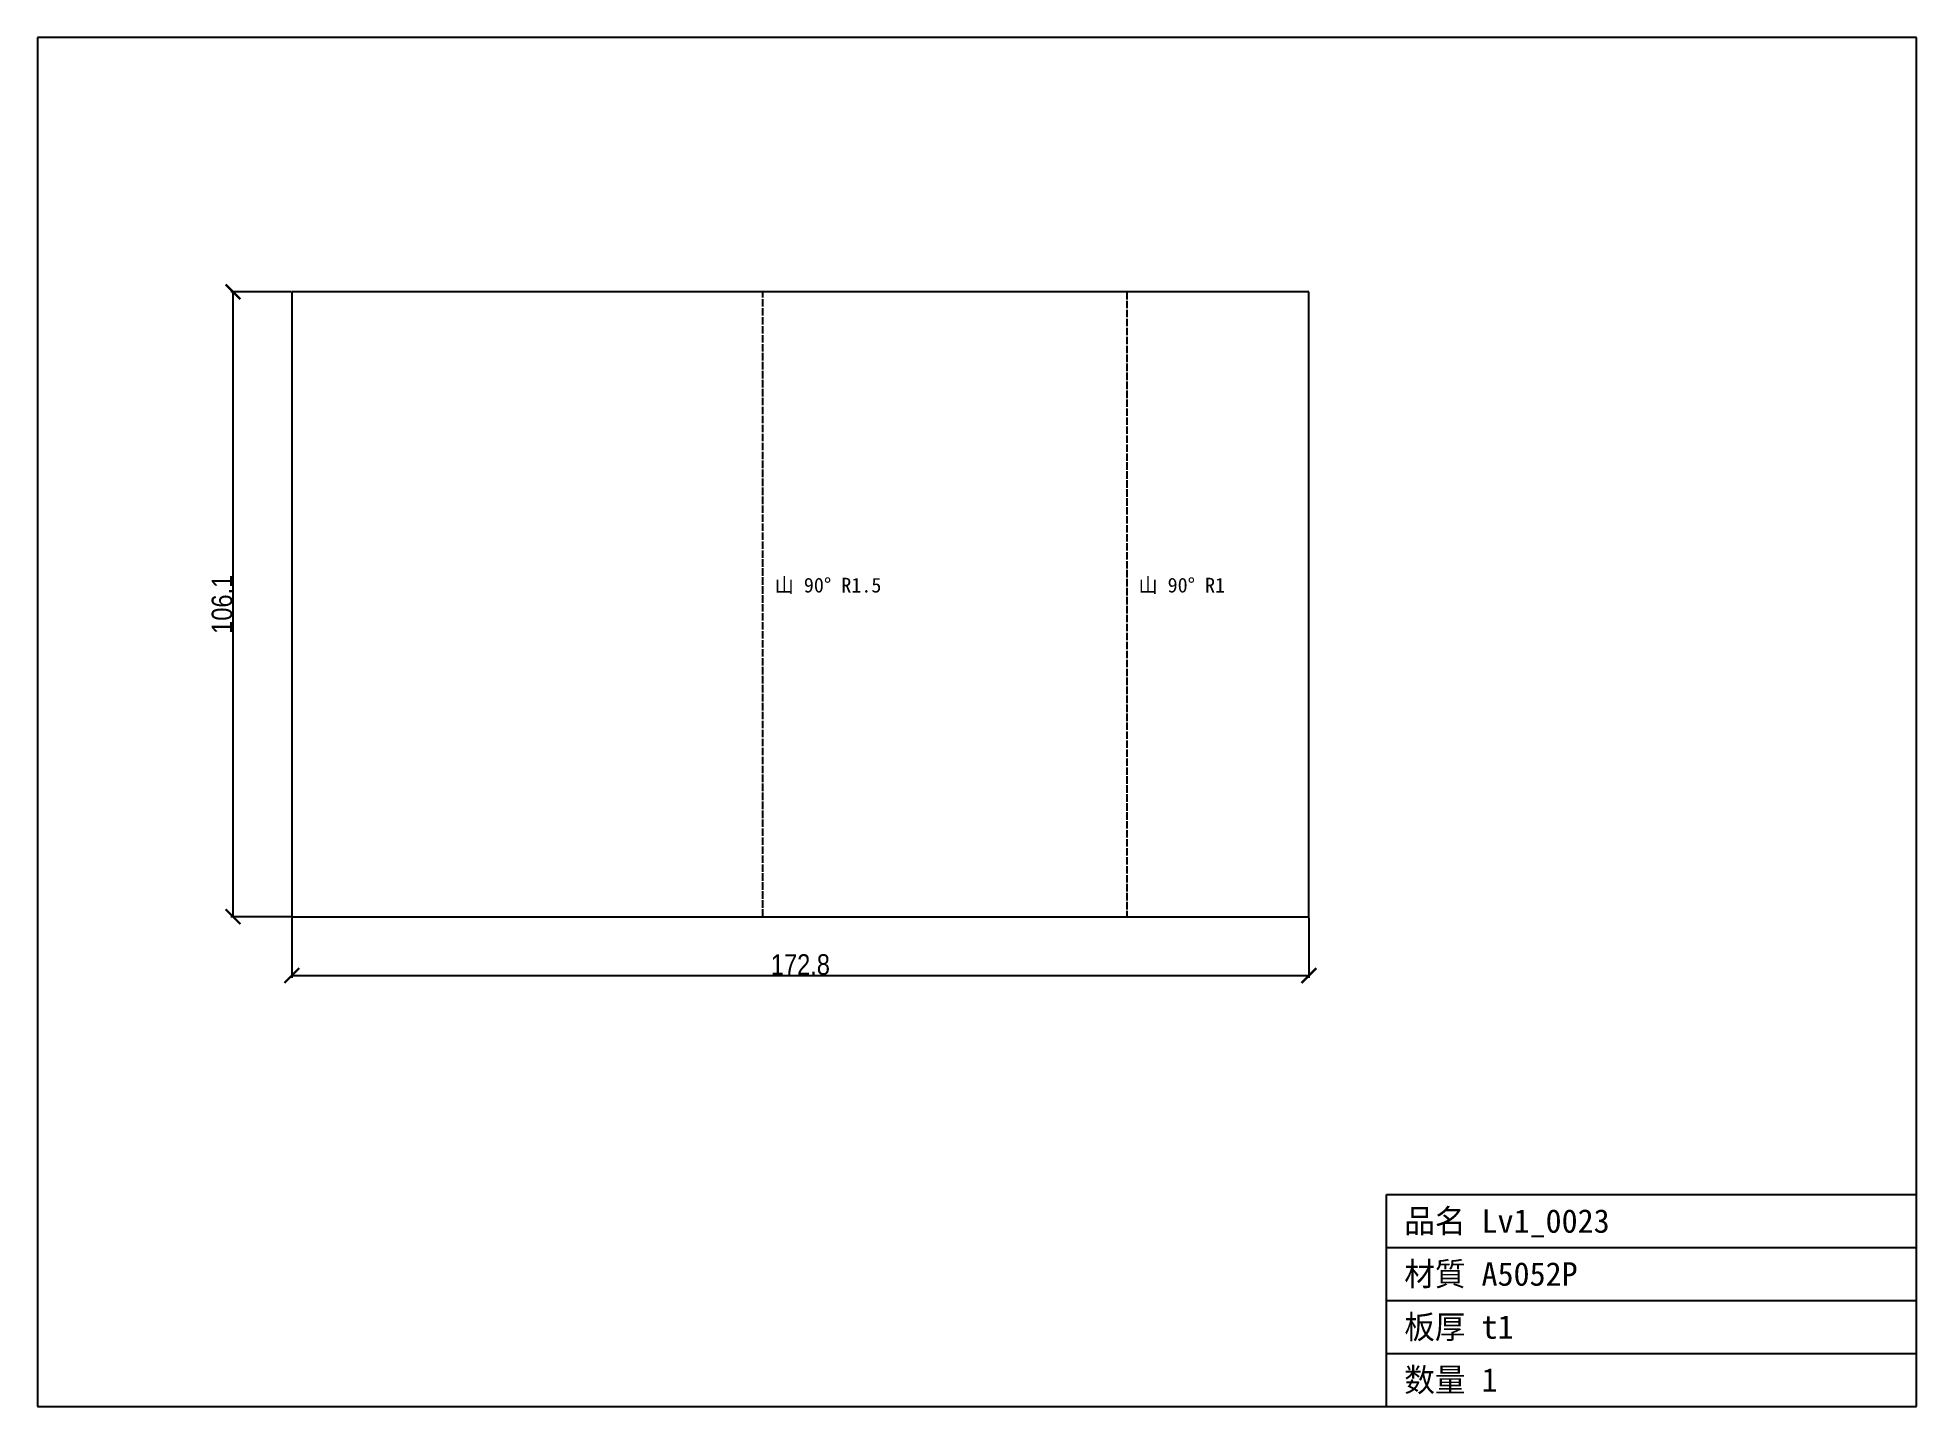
# Model space of a CAD drawing. Header units: millimetres. Extents: x -125 to 194, y -83 to 149.
import ezdxf

# ---------------------------------------------------------------- set-up
doc = ezdxf.new("R2010")
doc.units = ezdxf.units.MM
doc.linetypes.add('DASHED', pattern=[1.524, 1.27, -0.254])
for name, color, linetype in [('図枠', 7, 'Continuous'), ('外形', 7, 'Continuous'), ('寸法', 7, 'Continuous'), ('文字', 7, 'Continuous'), ('曲げ線', 7, 'Continuous')]:
    doc.layers.add(name, color=color, linetype=linetype)
doc.styles.add('OpenSansCondensed-Light', font='OpenSansCondensed-Light.ttf')
doc.dimstyles.new('EZDXF', dxfattribs={"dimtxt": 0.25, "dimasz": 0.175, "dimexe": 0.375, "dimexo": 0.125, "dimgap": 0.1, "dimtad": 1, "dimlfac": 100, "dimzin": 12, "dimdsep": 46, "dimtxsty": 'OpenSansCondensed-Light', "dimblk": 'ARCHTICK', "dimcen": 2.5, "dimazin": 3, "dimtfac": 0.5, "dimtmove": 2, "dimatfit": 3})

# ---------------------------------------------------------------- blocks, each defined once
blk = doc.blocks.new('_ARCHTICK')
at = {"color": 0, "linetype": 'BYBLOCK', "const_width": 0.15}
blk.add_lwpolyline([(-0.5, -0.5), (0.5, 0.5)], dxfattribs=at)

msp = doc.modelspace()

# ---------------------------------------------------------------- linework, layer by layer
at = {"layer": '図枠'}
for p, q in [((194.37, 149.34), (-124.79, 149.34)), ((-124.79, 149.34), (-124.79, -83.19)), ((194.37, -83.19), (194.37, 149.34)), ((104.37, -83.19), (104.37, -47.19)), ((104.37, -47.19), (194.37, -47.19)), ((104.37, -56.19), (194.37, -56.19)), ((104.37, -65.19), (194.37, -65.19)), ((104.37, -74.19), (194.37, -74.19)), ((-124.79, -83.19), (194.37, -83.19))]:
    msp.add_line(p, q, dxfattribs=at)
at = {"layer": '外形'}
for p, q in [((-81.59, 106.14), (-81.59, 0)), ((91.17, 106.14), (-81.59, 106.14)), ((91.17, 0), (91.17, 106.14)), ((-81.59, 0), (91.17, 0))]:
    msp.add_line(p, q, dxfattribs=at)
at = {"layer": '曲げ線', "color": 3, "linetype": 'DASHED'}
for p, q in [((-1.57, 0), (-1.57, 106.14)), ((60.22, 106.14), (60.22, 0))]:
    msp.add_line(p, q, dxfattribs=at)

# ---------------------------------------------------------------- texts
at = {"layer": '文字'}
for s, height, p in [('山 90° R1.5', 2.5, (0.43, 55.07)), ('山 90° R1', 2.5, (62.22, 55.07)), ('品名 Lv1_0023', 4, (107.37, -53.69)), ('材質 A5052P', 4, (107.37, -62.69)), ('板厚 t1', 4, (107.37, -71.69)), ('数量 1', 4, (107.37, -80.69))]:
    msp.add_text(s, height=height, dxfattribs=at).set_placement(p)

# ---------------------------------------------------------------- dimensions: what is measured, and where the dimension line sits
at = {"layer": '寸法'}
msp.add_linear_dim(base=(-91.59, 0), p1=(-81.59, 0), p2=(-81.59, 106.14), angle=90, dimstyle='EZDXF', override={"dimtxt": 3.5, "dimasz": 2.5, "dimdec": 1, "dimlfac": 1}, dxfattribs=at).render()
msp.add_linear_dim(base=(-81.59, -10), p1=(-81.59, 0), p2=(91.17, 0), dimstyle='EZDXF', override={"dimtxt": 3.5, "dimasz": 2.5, "dimdec": 1, "dimlfac": 1}, dxfattribs=at).render()

doc.saveas('drawing.dxf')
